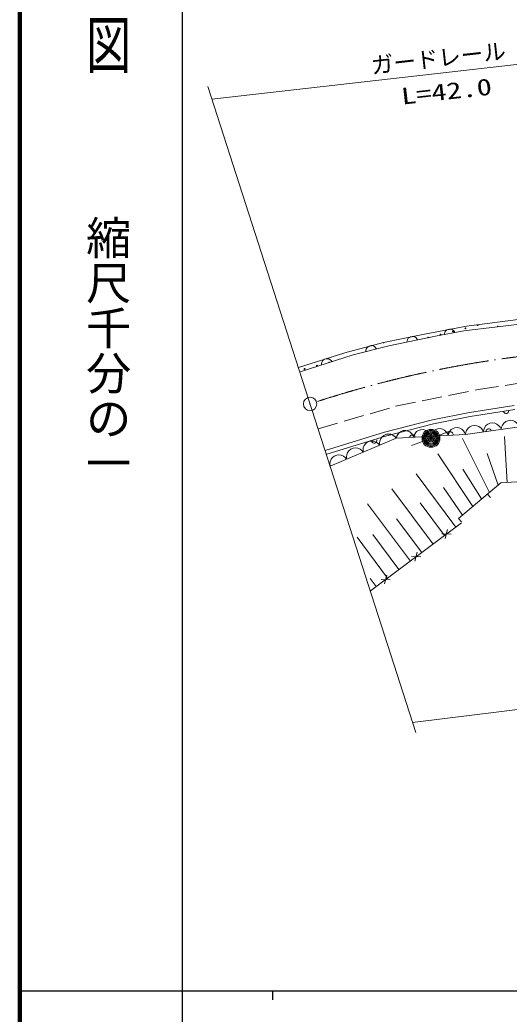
# Model space of a CAD drawing. Units: millimetres, scale not verified. Extents: x 40000 to 680000, y 20000 to 380000.
# Drawn here: x 40000 to 94233, y 202409 to 312655 of the extents above; entities that cross this region are included whole.
import ezdxf
from ezdxf.enums import TextEntityAlignment as Align

# ---------------------------------------------------------------- set-up
doc = ezdxf.new("R2010")
doc.units = ezdxf.units.MM
doc.header["$LTSCALE"] = 1000
doc.linetypes.add('USER1', pattern=[3, 2.25, -0.75])
doc.linetypes.add('USER3', pattern=[7.000001, 5.508197, -0.688525, 0.114754, -0.688525])
for name, color, linetype, lineweight in [('M-TTL', 2, 'Continuous', 140), ('M-TTL-BAND', 7, 'Continuous', 25), ('S-BGD', 1, 'Continuous', 13), ('S-BGD-HTXT', 6, 'Continuous', 13), ('S-BMK', 3, 'USER3', 13)]:
    doc.layers.add(name, color=color, linetype=linetype, lineweight=lineweight)
doc.styles.add('@ＭＳ ゴシック', font='')
doc.styles.add('ＭＳ ゴシック', font='')
doc.styles.get('@ＭＳ ゴシック').set_extended_font_data('@MS Gothic')
doc.styles.get('ＭＳ ゴシック').set_extended_font_data('MS Gothic')

# ---------------------------------------------------------------- blocks, each defined once
blk = doc.blocks.new('BUHIN4')
at = {"layer": 'S-BGD'}
for p, q in [((-442, -261), (442, 261)), ((350, -376), (-350, 376))]:
    blk.add_line(p, q, dxfattribs=at)
blk = doc.blocks.new('BUHIN8')
at = {"layer": 'S-BGD'}
blk.add_line((0, 0), (42, 498), dxfattribs=at)
blk = doc.blocks.new('BUHIN44')
at = {"layer": 'S-BGD'}
blk.add_lwpolyline([(-803, 602), (-882, 372), (-903, 143), (-878, -151), (-774, -380), (-630, -581), (-381, -768), (-147, -849), (102, -885), (391, -826), (601, -739), (803, -602)], dxfattribs=at)
blk = doc.blocks.new('BUHIN45')
at = {"layer": 'S-BGD'}
blk.add_lwpolyline([(-715, 639), (-808, 427), (-847, 211), (-848, -71), (-768, -298), (-648, -501), (-426, -699), (-210, -796), (24, -851), (304, -818), (511, -752), (715, -639)], dxfattribs=at)
blk = doc.blocks.new('BUHIN46')
at = {"layer": 'S-BGD'}
blk.add_lwpolyline([(-920, 377), (-938, 137), (-901, -88), (-805, -364), (-647, -557), (-459, -715), (-174, -832), (70, -851), (318, -824), (581, -695), (760, -559), (920, -377)], dxfattribs=at)
blk = doc.blocks.new('BUHIN52')
at = {"layer": 'S-BGD'}
for radius in [995, 880, 765, 645, 530, 390, 270, 155, 30]:
    blk.add_circle((0, 0), radius, dxfattribs=at)
blk = doc.blocks.new('BUHIN55')
at = {"layer": 'S-BGD'}
for radius in [746, 22.5]:
    blk.add_circle((0, 0), radius, dxfattribs=at)

msp = doc.modelspace()

# ---------------------------------------------------------------- linework, layer by layer
at = {"layer": 'M-TTL'}
msp.add_line((40000, 380000), (40000, 20000), dxfattribs=at)
at = {"layer": 'M-TTL-BAND'}
for p, q in [((58000, 370000), (58000, 20000)), ((40000, 205000), (579000, 205000)), ((68000, 205000), (68000, 204000))]:
    msp.add_line(p, q, dxfattribs=at)
at = {"layer": 'S-BGD'}
for p, q in [((103055, 279847), (89203, 278157)), ((89497, 278708), (97152, 279693)), ((84669, 277758), (89497, 278708)), ((89203, 278157), (86083, 277570)), ((76009, 275724), (80298, 276865)), ((80298, 276865), (84669, 277758)), ((86083, 277570), (80906, 276527)), ((70901, 274122), (76009, 275724)), ((80906, 276527), (76960, 275531)), ((76960, 275531), (71064, 273627)), ((85755, 268299), (89849, 269105)), ((89849, 269105), (94792, 269912)), ((94851, 269466), (89929, 268662)), ((80403, 266931), (85755, 268299)), ((89929, 268662), (85854, 267860)), ((101310, 268396), (89384, 266688)), ((73837, 264897), (80403, 266931)), ((85854, 267860), (80526, 266498)), ((86507, 266613), (87720, 267079)), ((80526, 266498), (74021, 264483)), ((81726, 266259), (74387, 263187)), ((89384, 266688), (81726, 266259)), ((84638, 265901), (83421, 265442)), ((92053, 260265), (89077, 266230)), ((94020, 261374), (93711, 266452)), ((90198, 258698), (86342, 264519)), ((93004, 261069), (91784, 264585)), ((91180, 259528), (89092, 262820)), ((88340, 256423), (83933, 262321)), ((85813, 254534), (81239, 260657)), ((89053, 257737), (86955, 260807)), ((87076, 255479), (84382, 259085)), ((83285, 252646), (78544, 258992)), ((78862, 249342), (88972, 256895)), ((84549, 253590), (81754, 257331)), ((80758, 250758), (77377, 255283)), ((82022, 251702), (79127, 255577)), ((79494, 249814), (78818, 250719))]:
    msp.add_line(p, q, dxfattribs=at)
at = {"layer": 'S-BGD', "linetype": 'USER1'}
for p, q in [((90818, 271672), (96497, 272552)), ((81638, 269806), (90818, 271672)), ((73059, 267304), (81638, 269806))]:
    msp.add_line(p, q, dxfattribs=at)
at = {"layer": 'S-BGD'}
for points in [[(87053, 277753), (87075, 277897), (87124, 278026), (87212, 278176), (87328, 278271), (87459, 278339), (87642, 278373), (87788, 278358), (87931, 278312), (88071, 278203), (88163, 278102), (88233, 277974)], [(82906, 276930), (82926, 277075), (82973, 277204), (83059, 277356), (83174, 277452), (83304, 277521), (83486, 277558), (83633, 277545), (83777, 277500), (83917, 277394), (84011, 277293), (84082, 277167)], [(78351, 275882), (78364, 276027), (78405, 276158), (78483, 276314), (78594, 276416), (78720, 276492), (78900, 276537), (79047, 276531), (79193, 276494), (79339, 276394), (79437, 276298), (79515, 276176)], [(73441, 274394), (73444, 274540), (73477, 274674), (73545, 274835), (73648, 274944), (73770, 275027), (73947, 275084), (74094, 275087), (74241, 275060), (74393, 274970), (74498, 274881), (74583, 274763)], [(106465, 259029), (104606, 262019), (93314, 261331), (88627, 257370)]]:
    msp.add_lwpolyline(points, dxfattribs=at)
for centre in [(88013, 278108), (89385, 278454), (90756, 278800), (86642, 277762), (71559, 273954), (72930, 274300)]:
    msp.add_circle(centre, 49.8, dxfattribs=at)
for centre, radius, start, end in [((92986, 278634), 49.8, 349.058, 204.85202), ((80299, 276889), 49.8, 223.33092, 342.66269), ((85271, 277415), 49.8, 1.62939, 201.16238), ((78928, 276543), 49.8, 251.80078, 317.99551), ((74302, 274646), 49.8, 48.26591, 167.52187), ((93910, 269308), 298, 196.82668, 356.36787), ((87735, 266686), 298, 345.69792, 200.70801), ((91965, 267024), 298, 14.48249, 181.81431), ((79277, 266009), 298, 195.87254, 15.85531), ((83506, 266347), 298, 5.49238, 180.91355)]:
    msp.add_arc(centre, radius, start, end, dxfattribs=at)
at = {"layer": 'S-BGD-HTXT'}
for p, q in [((61290, 303868), (110265, 309441)), ((83901, 233635), (60839, 305270)), ((83538, 234763), (118792, 239064))]:
    msp.add_line(p, q, dxfattribs=at)
at = {"layer": 'S-BMK'}
msp.add_arc((110159, 156263), 119980, 78.68106, 108.10068, dxfattribs=at)

# ---------------------------------------------------------------- block references
at = {"rotation": 225}
for name, p in [('BUHIN55', (72171, 270070)), ('BUHIN44', (90378, 266830)), ('BUHIN44', (92366, 267115)), ('BUHIN44', (94353, 267399)), ('BUHIN46', (80809, 265875)), ('BUHIN45', (82684, 266313)), ('BUHIN45', (84598, 266420)), ('BUHIN52', (85573, 266255)), ('BUHIN45', (86513, 266527)), ('BUHIN45', (88427, 266634)), ('BUHIN46', (78974, 265107)), ('BUHIN46', (75305, 263571)), ('BUHIN46', (77139, 264339)), ('BUHIN8', (91830, 260077)), ('BUHIN8', (88627, 257370)), ('BUHIN4', (87287, 255636)), ('BUHIN4', (83917, 253118)), ('BUHIN4', (80547, 250600))]:
    msp.add_blockref(name, p, dxfattribs=at)

# ---------------------------------------------------------------- texts
at = {"layer": 'M-TTL-BAND', "style": '@ＭＳ ゴシック', "width": 1.4}
msp.add_text('平  面  図', height=3666, rotation=270, dxfattribs=at).set_placement((49777, 306475), align=Align.MIDDLE_RIGHT)
at = {"layer": 'M-TTL-BAND', "style": '@ＭＳ ゴシック'}
msp.add_text('縮尺千分の一', height=3666, rotation=270, dxfattribs=at).set_placement((49777, 261030), align=Align.MIDDLE_RIGHT)
at = {"layer": 'S-BGD-HTXT', "style": 'ＭＳ ゴシック'}
msp.add_text('ガードレール', height=1833, rotation=6.4, dxfattribs=at).set_placement((79092, 306123), align=Align.BOTTOM_LEFT)
at = {"layer": 'S-BGD-HTXT', "style": 'ＭＳ ゴシック', "width": 1.35}
msp.add_text('L=42.0', height=1833, rotation=6.4, dxfattribs=at).set_placement((82432, 302711), align=Align.BOTTOM_LEFT)

doc.saveas('drawing.dxf')
